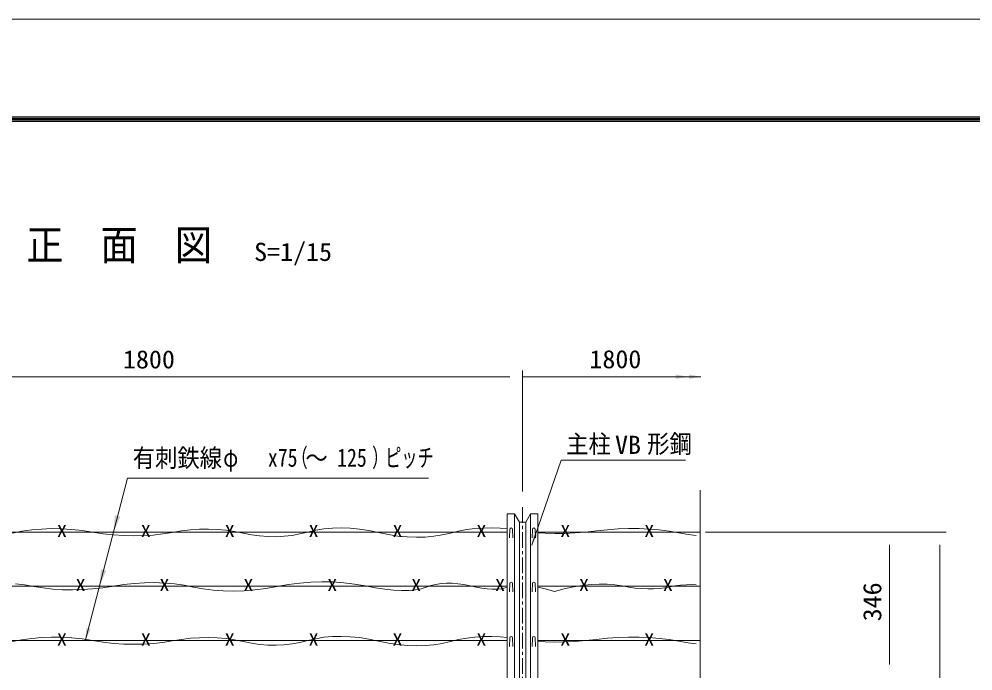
# Model space of a CAD drawing. Units: millimetres, scale not verified. Extents: x -4455 to 4455, y -3150 to 3150.
# Drawn here: x -2625 to -352, y 1596 to 3150 of the extents above; entities that cross this region are included whole.
import ezdxf
from ezdxf.enums import TextEntityAlignment as Align

# ---------------------------------------------------------------- set-up
doc = ezdxf.new("R2010")
doc.units = ezdxf.units.MM
doc.header["$LTSCALE"] = 30
doc.linetypes.add('USER1', pattern=[2, 1.25, -0.25, 0.25, -0.25])
for name, color, linetype, lineweight in [('0-0_1部材', 3, 'Continuous', 18), ('0-1_6文字', 3, 'Continuous', 9), ('0-2_5寸法', 1, 'Continuous', 18), ('0-9_7詳細', 7, 'Continuous', 18), ('0-A_中心線', 1, 'USER1', 18), ('0-E_0', 3, 'Continuous', 18), ('0-F_D-TTL', 7, 'Continuous', 9)]:
    doc.layers.add(name, color=color, linetype=linetype, lineweight=lineweight)
doc.styles.add('ＭＳ ゴシック', font='')
doc.styles.get('ＭＳ ゴシック').set_extended_font_data('MS Gothic')

msp = doc.modelspace()

# ---------------------------------------------------------------- linework, layer by layer
at = {"layer": '0-0_1部材', "color": 4}
msp.add_line((-1001.9, 662.06), (-1001.9, 2026.89), dxfattribs=at)
at = {"layer": '0-0_1部材', "color": 7, "lineweight": 9}
for p, q in [((-1461.72, 1970.62), (-1461.72, -579.09)), ((-1444.22, 1970.62), (-1461.72, 1970.62)), ((-1432.72, 1950.62), (-1444.22, 1970.62)), ((-1417.72, 1950.62), (-1406.22, 1970.62)), ((-1388.72, 1970.62), (-1406.22, 1970.62)), ((-1388.72, 1970.62), (-1388.72, -579.09)), ((-1432.72, 1950.62), (-1417.72, 1950.62))]:
    msp.add_line(p, q, dxfattribs=at)
at = {"layer": '0-0_1部材'}
for p, q in [((-1444.22, 1970.62), (-1444.22, -579.09)), ((-1406.22, 1970.62), (-1406.22, -579.09)), ((-1432.72, 1950.62), (-1432.72, -579.09)), ((-1417.72, 1950.62), (-1417.72, -579.09))]:
    msp.add_line(p, q, dxfattribs=at)
at = {"layer": '0-0_1部材', "color": 1}
for p, q in [((-1478.25, 1936.07), (-1461.72, 1934.5)), ((-3188.72, 1926.91), (-1461.72, 1926.91)), ((-1388.72, 1926.91), (-1001.9, 1926.91)), ((-3188.72, 1798.05), (-1461.72, 1798.05)), ((-1388.72, 1798.05), (-1001.9, 1798.05)), ((-3188.72, 1668.15), (-1461.72, 1668.15)), ((-1478.25, 1677.31), (-1461.72, 1675.74)), ((-1388.72, 1668.15), (-1001.9, 1668.15))]:
    msp.add_line(p, q, dxfattribs=at)
for points in [[(-2641.15, 1924.68), (-2618.39, 1929.09), (-2595.3, 1932.32), (-2571.88, 1934.38), (-2548.15, 1935.27), (-2524.08, 1934.98), (-2499.69, 1933.52), (-2474.98, 1930.89), (-2449.94, 1927.08), (-2424.92, 1923.22), (-2400.28, 1920.44), (-2376.02, 1918.73), (-2352.13, 1918.09), (-2328.61, 1918.53), (-2305.47, 1920.04), (-2282.71, 1922.62)], [(-2282.71, 1922.62), (-2260.32, 1926.28), (-2238.26, 1929.93), (-2216.47, 1932.47), (-2194.95, 1933.92), (-2173.71, 1934.27), (-2152.75, 1933.52), (-2132.06, 1931.67), (-2111.64, 1928.73), (-2091.51, 1924.68), (-2071.59, 1920.7), (-2051.85, 1917.94), (-2032.29, 1916.41), (-2012.9, 1916.09), (-1993.68, 1917.01), (-1974.65, 1919.14), (-1955.78, 1922.5), (-1937.09, 1927.08), (-1918.18, 1931.61), (-1898.64, 1934.8), (-1878.47, 1936.65), (-1857.69, 1937.17), (-1836.27, 1936.35), (-1814.23, 1934.2), (-1791.57, 1930.71), (-1768.28, 1925.88), (-1744.95, 1921.06), (-1722.17, 1917.57), (-1699.95, 1915.41), (-1678.27, 1914.6), (-1657.14, 1915.11), (-1636.57, 1916.97), (-1616.54, 1920.16), (-1597.06, 1924.68), (-1577.76, 1929.33), (-1558.26, 1932.87), (-1538.56, 1935.32), (-1518.66, 1936.67), (-1498.55, 1936.92), (-1478.25, 1936.07)], [(-1388.72, 1925.26), (-1371.6, 1924.15), (-1348.43, 1923.56), (-1324.58, 1923.83), (-1300.05, 1924.96), (-1274.85, 1926.95), (-1248.97, 1929.79), (-1222.97, 1932.58), (-1197.39, 1934.42), (-1172.24, 1935.3), (-1147.52, 1935.22), (-1123.22, 1934.18), (-1099.35, 1932.18), (-1075.91, 1929.22), (-1052.9, 1925.31), (-1030.32, 1921.49), (-1011.52, 1919.22)], [(-2186.4, 1791.49), (-2209.29, 1795.83), (-2232.05, 1800.24), (-2255.14, 1803.47), (-2278.55, 1805.53), (-2302.29, 1806.42), (-2326.36, 1806.13), (-2350.75, 1804.67), (-2375.46, 1802.04), (-2400.5, 1798.23), (-2425.52, 1794.37), (-2450.16, 1791.59), (-2474.42, 1789.88), (-2498.31, 1789.24), (-2521.82, 1789.68), (-2544.96, 1791.19), (-2567.73, 1793.77), (-2590.12, 1797.43), (-2612.18, 1801.07), (-2633.97, 1803.62)], [(-1461.72, 1795.14), (-1466.48, 1793.74), (-1475.88, 1792.04), (-1486.14, 1791.15), (-1497.25, 1791.05), (-1509.23, 1791.76), (-1522.06, 1793.26), (-1535.76, 1795.57), (-1550.32, 1798.69), (-1565.07, 1801.71), (-1579.34, 1803.76), (-1593.13, 1804.84), (-1606.44, 1804.95), (-1619.28, 1804.08), (-1631.64, 1802.24), (-1643.52, 1799.42), (-1654.92, 1795.63), (-1666.96, 1791.94), (-1680.76, 1789.41), (-1696.32, 1788.05), (-1713.62, 1787.86), (-1732.69, 1788.84), (-1753.51, 1790.98), (-1776.09, 1794.29), (-1800.42, 1798.76), (-1825.75, 1803.17), (-1851.34, 1806.27), (-1877.17, 1808.06), (-1903.25, 1808.55), (-1929.58, 1807.73), (-1956.16, 1805.6), (-1982.99, 1802.17), (-2010.07, 1797.43), (-2036.98, 1792.69), (-2063.32, 1789.24), (-2089.09, 1787.09), (-2114.28, 1786.24), (-2138.89, 1786.69), (-2162.93, 1788.44), (-2186.4, 1791.49)], [(-1011.52, 1801.62), (-1020.34, 1801.81), (-1034.77, 1801.48), (-1048.52, 1800.47), (-1061.6, 1798.79), (-1074.01, 1796.44), (-1086.36, 1794.11), (-1099.27, 1792.53), (-1112.74, 1791.69), (-1126.77, 1791.58), (-1141.37, 1792.21), (-1156.52, 1793.57), (-1172.23, 1795.67), (-1188.51, 1798.52), (-1205.51, 1801.12), (-1223.4, 1802.53), (-1242.18, 1802.73), (-1261.84, 1801.72), (-1282.4, 1799.52), (-1303.84, 1796.11), (-1326.17, 1791.5), (-1349.4, 1785.68)], [(-1349.4, 1785.68), (-1367.75, 1790.69), (-1384.73, 1794.65), (-1388.72, 1795.4)], [(-2641.15, 1665.93), (-2618.39, 1670.33), (-2595.3, 1673.57), (-2571.88, 1675.63), (-2548.15, 1676.51), (-2524.08, 1676.23), (-2499.69, 1674.77), (-2474.98, 1672.13), (-2449.94, 1668.32), (-2424.92, 1664.47), (-2400.28, 1661.68), (-2376.02, 1659.97), (-2352.13, 1659.34), (-2328.61, 1659.77), (-2305.47, 1661.28), (-2282.71, 1663.87)], [(-2282.71, 1663.87), (-2260.32, 1667.53), (-2238.26, 1671.17), (-2216.47, 1673.72), (-2194.95, 1675.17), (-2173.71, 1675.52), (-2152.75, 1674.77), (-2132.06, 1672.92), (-2111.64, 1669.97), (-2091.51, 1665.93), (-2071.59, 1661.95), (-2051.85, 1659.19), (-2032.29, 1657.65), (-2012.9, 1657.34), (-1993.68, 1658.25), (-1974.65, 1660.38), (-1955.78, 1663.74), (-1937.09, 1668.32), (-1918.18, 1672.85), (-1898.64, 1676.04), (-1878.47, 1677.89), (-1857.69, 1678.41), (-1836.27, 1677.59), (-1814.23, 1675.44), (-1791.57, 1671.95), (-1768.28, 1667.13), (-1744.95, 1662.3), (-1722.17, 1658.81), (-1699.95, 1656.66), (-1678.27, 1655.84), (-1657.14, 1656.36), (-1636.57, 1658.21), (-1616.54, 1661.4), (-1597.06, 1665.93), (-1577.76, 1670.57), (-1558.26, 1674.12), (-1538.56, 1676.56), (-1518.66, 1677.91), (-1498.55, 1678.16), (-1478.25, 1677.31)], [(-1388.72, 1666.5), (-1371.6, 1665.4), (-1348.43, 1664.81), (-1324.58, 1665.08), (-1300.05, 1666.2), (-1274.85, 1668.19), (-1248.97, 1671.03), (-1222.97, 1673.83), (-1197.39, 1675.66), (-1172.24, 1676.54), (-1147.52, 1676.46), (-1123.22, 1675.42), (-1099.35, 1673.42), (-1075.91, 1670.47), (-1052.9, 1666.55), (-1030.32, 1662.73), (-1011.52, 1660.46)]]:
    msp.add_lwpolyline(points, dxfattribs=at)
at = {"layer": '0-1_6文字', "color": 7}
for points in [[(-1037.13, 2098.31), (-1333.42, 2098.31), (-1403.44, 1895.72)], [(-1649.38, 2055.79), (-2367.15, 2055.79), (-2466.82, 1670.09)]]:
    msp.add_lwpolyline(points, dxfattribs=at)
at = {"layer": '0-1_6文字', "color": 1}
for points in [[(-2384, 1963.97), (-2396.91, 1967.3), (-2400.46, 1926.91)], [(-2417.29, 1835.11), (-2430.2, 1838.45), (-2433.76, 1798.05)]]:
    msp.add_solid(points, dxfattribs=at)
at = {"layer": '0-1_6文字', "color": 7}
for points in [[(-1404.1, 1893.83), (-1399.22, 1923.89), (-1389.37, 1920.48)], [(-2467.32, 1668.15), (-2464.86, 1698.5), (-2454.77, 1695.89)]]:
    msp.add_solid(points, dxfattribs=at)
at = {"layer": '0-2_5寸法'}
for p, q in [((-1425.22, 2297.63), (-1031.92, 2297.63)), ((-1060.88, 2297.63), (-1000.38, 2297.63)), ((-989.37, 1926.91), (-415.33, 1926.91)), ((-986.9, 1926.91), (-535.33, 1926.91)), ((-550.33, 1610.91), (-550.33, 1896.91)), ((-430.33, 1896.91), (-430.33, -249.09)), ((-550.33, 1610.91), (-550.33, 1640.91))]:
    msp.add_line(p, q, dxfattribs=at)
for points in [[(-1029.92, 2297.63), (-1059.92, 2292.42), (-1059.92, 2302.84)], [(-998.38, 2297.63), (-1028.38, 2292.42), (-1028.38, 2302.84)]]:
    msp.add_solid(points, dxfattribs=at)
at = {"layer": '0-9_7詳細', "color": 1}
for p, q in [((-3195.22, 2297.63), (-1455.22, 2297.63)), ((-1425.22, 2024.05), (-1425.22, 2312.63))]:
    msp.add_line(p, q, dxfattribs=at)
at = {"layer": '0-A_中心線'}
msp.add_line((-1425.22, 1986.69), (-1425.22, -632.28), dxfattribs=at)
at = {"layer": '0-E_0'}
for p, q in [((-1455.97, 1913.28), (-1455.22, 1933.78)), ((-1448.47, 1913.28), (-1449.22, 1933.78)), ((-1401.97, 1913.28), (-1401.22, 1933.78)), ((-1394.47, 1913.28), (-1395.22, 1933.78)), ((-1455.97, 1784.43), (-1455.22, 1804.93)), ((-1448.47, 1784.43), (-1449.22, 1804.93)), ((-1401.97, 1784.43), (-1401.22, 1804.93)), ((-1394.47, 1784.43), (-1395.22, 1804.93)), ((-1455.97, 1654.53), (-1455.22, 1675.03)), ((-1448.47, 1654.53), (-1449.22, 1675.03)), ((-1401.97, 1654.53), (-1401.22, 1675.03)), ((-1394.47, 1654.53), (-1395.22, 1675.03))]:
    msp.add_line(p, q, dxfattribs=at)
for centre in [(-1452.22, 1933.78), (-1398.22, 1933.78), (-1452.22, 1804.93), (-1398.22, 1804.93), (-1452.22, 1675.03), (-1398.22, 1675.03)]:
    msp.add_arc(centre, 3, 0, 180, dxfattribs=at)
at = {"layer": '0-F_D-TTL', "color": 2, "lineweight": 18}
msp.add_lwpolyline([(-4454.56, 3150.45), (4455.14, 3150.45), (4455.14, -3149.97), (-4454.56, -3149.97)], close=True, dxfattribs=at)
at = {"layer": '0-F_D-TTL'}
for points in [[(-4168.18, 2917.11), (4168.75, 2917.11), (4168.75, -2916.62), (-4168.18, -2916.62)], [(-4165.53, 2914.45), (4166.1, 2914.45), (4166.1, -2913.97), (-4165.53, -2913.97)], [(-4162.87, 2911.8), (4163.45, 2911.8), (4163.45, -2911.32), (-4162.87, -2911.32)], [(-4160.22, 2909.15), (4160.8, 2909.15), (4160.8, -2908.67), (-4160.22, -2908.67)], [(-4157.57, 2906.5), (4158.15, 2906.5), (4158.15, -2906.02), (-4157.57, -2906.02)]]:
    msp.add_lwpolyline(points, close=True, dxfattribs=at)

# ---------------------------------------------------------------- texts
at = {"layer": '0-0_1部材', "color": 1, "style": 'ＭＳ ゴシック', "width": 1.2}
for p in [(-2535.04, 1906.63), (-2335.04, 1906.63), (-2135.04, 1906.63), (-1935.04, 1906.63), (-1735.04, 1906.63), (-1535.04, 1906.63), (-1335.04, 1906.63), (-1135.04, 1906.63), (-2490.53, 1777.78), (-2290.53, 1777.78), (-2090.53, 1777.78), (-1890.53, 1777.78), (-1690.53, 1777.78), (-1490.53, 1777.78), (-1290.53, 1777.78), (-1090.53, 1777.78), (-2535.04, 1647.87), (-2335.04, 1647.87), (-2135.04, 1647.87), (-1935.04, 1647.87), (-1735.04, 1647.87), (-1535.04, 1647.87), (-1335.04, 1647.87), (-1135.04, 1647.87)]:
    msp.add_text('X', height=28.81, dxfattribs=at).set_placement(p, align=Align.BOTTOM_LEFT)
at = {"layer": '0-1_6文字', "color": 7, "style": 'ＭＳ ゴシック', "width": 0.9}
msp.add_text('正\u3000面\u3000図', height=72.14, dxfattribs=at).set_placement((-2608.2, 2554.05), align=Align.BOTTOM_LEFT)
at = {"layer": '0-1_6文字', "style": 'ＭＳ ゴシック'}
for s, height, width, p in [('S=1/15', 43.33, 1.05, (-2065, 2560.61)), ('主柱', 43.33, 0.9, (-1321.13, 2102.23)), ('形鋼', 43.33, 0.9, (-1128.05, 2102.67)), ('VB', 43.33, 1.05, (-1204.73, 2100.42)), ('有刺鉄線', 43.33, 0.9, (-2354.37, 2069.25)), ('φ   x75 \u3000 125', 43.3, 0.8, (-2138.79, 2069.9)), ('（\u3000\u3000\u3000\u3000）', 43.33, 0.65, (-1975.81, 2069.9)), ('ピッチ', 43.33, 0.65, (-1752.53, 2069.9)), ('～', 43.33, 0.9, (-1942.81, 2069.25))]:
    msp.add_text(s, height=height, dxfattribs=dict(at, width=width)).set_placement(p, align=Align.BOTTOM_LEFT)
at = {"layer": '0-2_5寸法', "color": 3, "style": 'ＭＳ ゴシック', "width": 1.05}
msp.add_text('1800', height=43.33, dxfattribs=at).set_placement((-1265.81, 2304.72), align=Align.BOTTOM_LEFT)
msp.add_text('346', height=43.33, rotation=90, dxfattribs=at).set_placement((-557.01, 1714.16), align=Align.BOTTOM_LEFT)
at = {"layer": '0-9_7詳細', "color": 3, "style": 'ＭＳ ゴシック', "width": 1.05}
msp.add_text('1800', height=43.33, dxfattribs=at).set_placement((-2377.72, 2304.31), align=Align.BOTTOM_LEFT)

doc.saveas('drawing.dxf')
